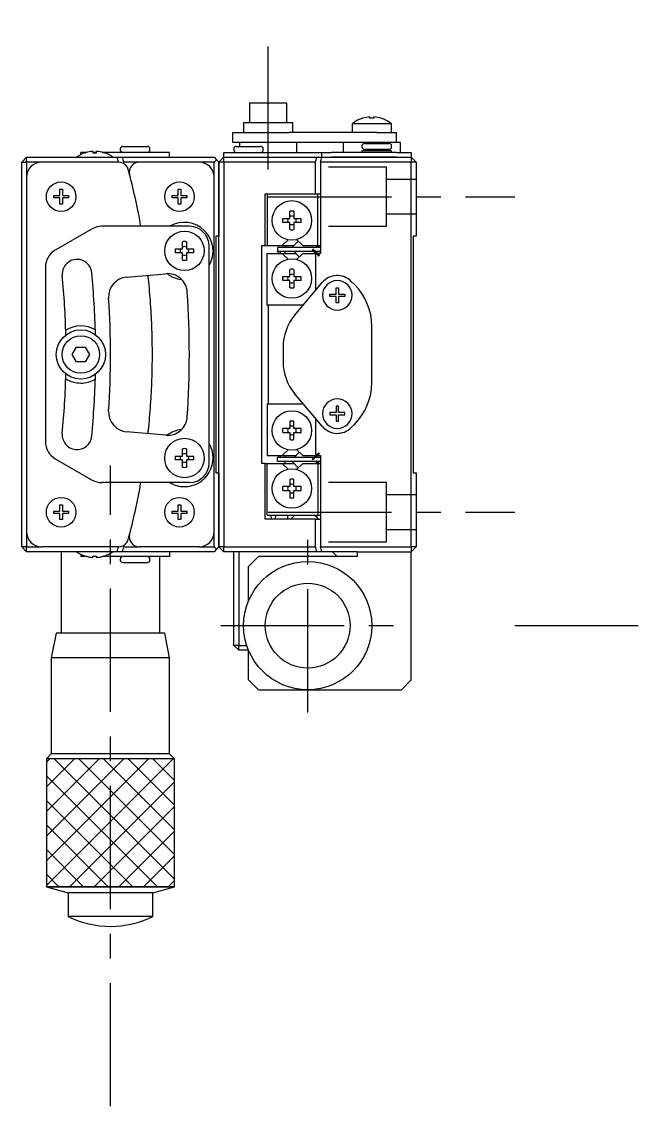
# Model space of a CAD drawing. Extents: x 56 to 398, y -1 to 244.
# Drawn here: x 242.2 to 304.1, y 76 to 186 of the extents above; entities that cross this region are included whole.
import ezdxf

# ---------------------------------------------------------------- set-up
doc = ezdxf.new("R2010")
doc.units = 0
doc.header["$LTSCALE"] = 10
doc.linetypes.add('CENTER', pattern=[2, 1.25, -0.25, 0.25, -0.25])
doc.linetypes.add('DASHED', pattern=[3.5, 2, -1.5])
doc.layers.get('0').update_dxf_attribs({"linetype": 'CONTINUOUS'})
doc.layers.add('CENTER', color=1, linetype='CENTER')

msp = doc.modelspace()

# ---------------------------------------------------------------- linework, layer by layer
at = {"color": 7, "linetype": 'CONTINUOUS'}
for p, q in [((267.216457, 177.768469), (265.316457, 177.768469)), ((265.316457, 177.768469), (265.316457, 175.768469)), ((269.116457, 177.768469), (267.216457, 177.768469)), ((269.116457, 175.768469), (269.116457, 177.768469)), ((276.787749, 176.224201), (276.766457, 176.224201)), ((277.516457, 176.224201), (277.516457, 176.355944)), ((277.916457, 176.224201), (277.516457, 176.224201)), ((277.916457, 176.355944), (277.916457, 176.224201)), ((278.666457, 176.224201), (278.645166, 176.224201)), ((267.216457, 175.768469), (264.716457, 175.768469)), ((264.716457, 175.768469), (264.716457, 174.768469)), ((269.716457, 175.768469), (267.216457, 175.768469)), ((269.716457, 174.768469), (269.716457, 175.768469)), ((279.716457, 175.666468), (275.716457, 175.666468)), ((275.716457, 175.666468), (275.716457, 174.768469)), ((279.716457, 174.768469), (279.716457, 175.666468)), ((263.616457, 173.768469), (263.616457, 174.768469)), ((263.616457, 174.768469), (264.616457, 174.768469)), ((264.616457, 174.768469), (268.346457, 174.768469)), ((268.346457, 174.768469), (269.346457, 174.768469)), ((278.216457, 174.768469), (269.346457, 174.768469)), ((278.216457, 174.768469), (280.216457, 174.768469)), ((280.216457, 173.768469), (280.216457, 174.768469)), ((248.216457, 172.545968), (248.216457, 172.768469)), ((248.848343, 172.768469), (248.216457, 172.768469)), ((248.666457, 172.724201), (248.687749, 172.724201)), ((249.416457, 172.855944), (249.416457, 172.724201)), ((249.816457, 172.768469), (249.416457, 172.768469)), ((249.416457, 172.724201), (249.816457, 172.724201)), ((249.816457, 172.724201), (249.816457, 172.855944)), ((252.184369, 172.768469), (250.384572, 172.768469)), ((250.545166, 172.724201), (250.566457, 172.724201)), ((255.130671, 172.768469), (252.184369, 172.768469)), ((252.216457, 173.118469), (252.216457, 173.018469)), ((252.466457, 173.368469), (254.966457, 173.368469)), ((255.459098, 172.768469), (255.130671, 172.768469)), ((255.216457, 173.018469), (255.216457, 173.118469)), ((257.216457, 172.768469), (255.459098, 172.768469)), ((257.216457, 172.268469), (257.216457, 172.768469)), ((262.716457, 172.268469), (262.716457, 172.768469)), ((262.716457, 172.768469), (264.216457, 172.768469)), ((264.616457, 173.768469), (263.616457, 173.768469)), ((263.716457, 173.118469), (263.716457, 173.018469)), ((263.966457, 173.368469), (266.466457, 173.368469)), ((264.216457, 172.768469), (271.321438, 172.768469)), ((264.316457, 173.768469), (264.316457, 173.368469)), ((268.346457, 173.768469), (264.616457, 173.768469)), ((266.716457, 173.018469), (266.716457, 173.118469)), ((269.346457, 173.768469), (268.346457, 173.768469)), ((276.246764, 173.768469), (269.346457, 173.768469)), ((270.116457, 172.768469), (270.116457, 173.768469)), ((271.321438, 172.768469), (272.30067, 172.768469)), ((272.30067, 172.768469), (272.612915, 172.768469)), ((272.612915, 172.768469), (273.612915, 172.768469)), ((272.612915, 172.768469), (272.612915, 172.268469)), ((280.216457, 172.768469), (273.612915, 172.768469)), ((274.816457, 173.768469), (274.816457, 172.768469)), ((277.716457, 173.768469), (276.246764, 173.768469)), ((276.716457, 173.418469), (276.716457, 173.318469)), ((278.216457, 172.918469), (276.716457, 172.918469)), ((276.716457, 172.918469), (276.716457, 172.768469)), ((276.966457, 173.668469), (279.466457, 173.668469)), ((279.466457, 173.068469), (276.966457, 173.068469)), ((277.216457, 173.068469), (277.216457, 172.918469)), ((280.616457, 173.768469), (277.716457, 173.768469)), ((279.716457, 172.918469), (278.216457, 172.918469)), ((279.216457, 172.918469), (279.216457, 173.068469)), ((279.716457, 173.318469), (279.716457, 173.418469)), ((279.716457, 172.768469), (279.716457, 172.918469)), ((280.216457, 172.768469), (281.716457, 172.768469)), ((280.616457, 172.768469), (280.616457, 173.768469)), ((281.716457, 172.768469), (281.716457, 172.268469)), ((242.216457, 171.768469), (242.716457, 172.268469)), ((242.216457, 132.768469), (242.216457, 171.768469)), ((242.216457, 171.768469), (242.716457, 171.768469)), ((242.716457, 171.768469), (242.716457, 172.268469)), ((242.716457, 172.268469), (251.903257, 172.268469)), ((242.716457, 171.768469), (242.716457, 170.268469)), ((244.216457, 171.768469), (242.716457, 171.768469)), ((252.057795, 171.768469), (244.216457, 171.768469)), ((251.903257, 172.268469), (252.423295, 172.268469)), ((252.423295, 172.268469), (261.716457, 172.268469)), ((254.124819, 171.768469), (252.56381, 171.768469)), ((260.216457, 171.768469), (254.124819, 171.768469)), ((261.716457, 171.768469), (260.216457, 171.768469)), ((261.716457, 172.268469), (261.966457, 172.018469)), ((261.966457, 172.018469), (261.716457, 171.768469)), ((261.716457, 170.268469), (261.716457, 171.768469)), ((261.966457, 172.018469), (262.216457, 171.768469)), ((262.716457, 172.268469), (262.216457, 171.768469)), ((262.216457, 171.768469), (262.216457, 164.268469)), ((262.716457, 171.768469), (262.216457, 171.768469)), ((262.216457, 132.768469), (262.216457, 171.768469)), ((262.716457, 171.768469), (262.716457, 172.268469)), ((262.716457, 172.268469), (264.216457, 172.268469)), ((272.016235, 171.768469), (262.716457, 171.768469)), ((262.716457, 171.768469), (262.716457, 132.768469)), ((264.216457, 172.268469), (271.321438, 172.268469)), ((264.216457, 172.268469), (271.321438, 172.268469)), ((271.321438, 172.268469), (272.126134, 172.268469)), ((272.016235, 168.568469), (272.016235, 171.768469)), ((272.126134, 172.268469), (272.274575, 172.268469)), ((272.274575, 172.268469), (272.30067, 172.268469)), ((272.30067, 172.268469), (272.274575, 172.268469)), ((272.30067, 172.268469), (272.612915, 172.268469)), ((272.30067, 172.268469), (272.612915, 172.268469)), ((272.528417, 171.768469), (272.528417, 162.518469)), ((281.716457, 171.768469), (272.528417, 171.768469)), ((272.637694, 172.268469), (273.612915, 172.268469)), ((280.216457, 172.268469), (273.612915, 172.268469)), ((273.612915, 172.268469), (280.216457, 172.268469)), ((280.216457, 172.268469), (281.716457, 172.268469)), ((281.716457, 172.268469), (281.716457, 171.768469)), ((282.216457, 171.768469), (281.716457, 172.268469)), ((281.716457, 132.768469), (281.716457, 171.768469)), ((282.216457, 171.768469), (281.716457, 171.768469)), ((282.216457, 171.768469), (282.216457, 164.268469)), ((242.716457, 170.268469), (242.716457, 134.268469)), ((261.716457, 134.268469), (261.716457, 170.268469)), ((245.466457, 168.393469), (246.091457, 168.393469)), ((245.466457, 168.143469), (245.466457, 168.393469)), ((246.091457, 169.018469), (246.341457, 169.018469)), ((246.091457, 168.393469), (246.091457, 169.018469)), ((246.341457, 169.018469), (246.341457, 168.393469)), ((246.341457, 168.393469), (246.966457, 168.393469)), ((246.966457, 168.393469), (246.966457, 168.143469)), ((257.466457, 168.393469), (258.091457, 168.393469)), ((257.466457, 168.143469), (257.466457, 168.393469)), ((258.091457, 169.018469), (258.341457, 169.018469)), ((258.091457, 168.393469), (258.091457, 169.018469)), ((258.341457, 169.018469), (258.341457, 168.393469)), ((258.341457, 168.393469), (258.966457, 168.393469)), ((258.966457, 168.393469), (258.966457, 168.143469)), ((266.886405, 163.318469), (266.886405, 168.568469)), ((266.886405, 168.568469), (272.016235, 168.568469)), ((267.116399, 168.568469), (267.116399, 163.318469)), ((272.016235, 168.568469), (272.233123, 168.568469)), ((272.233123, 163.318469), (272.233123, 168.568469)), ((272.233123, 168.568469), (272.528417, 168.568469)), ((272.233123, 168.568469), (272.528417, 168.568469)), ((246.091457, 168.143469), (245.466457, 168.143469)), ((246.091457, 167.518469), (246.091457, 168.143469)), ((246.341457, 167.518469), (246.091457, 167.518469)), ((246.341457, 168.143469), (246.341457, 167.518469)), ((246.966457, 168.143469), (246.341457, 168.143469)), ((258.091457, 168.143469), (257.466457, 168.143469)), ((258.091457, 167.518469), (258.091457, 168.143469)), ((258.341457, 167.518469), (258.091457, 167.518469)), ((258.341457, 168.143469), (258.341457, 167.518469)), ((258.966457, 168.143469), (258.341457, 168.143469)), ((269.416457, 166.068469), (269.416457, 166.797178)), ((269.816457, 166.797178), (269.816457, 166.068469)), ((249.346457, 165.00052), (245.616457, 162.847003)), ((259.216457, 165.268469), (250.346457, 165.268469)), ((268.687749, 166.068469), (269.416457, 166.068469)), ((269.416457, 165.668469), (268.687749, 165.668469)), ((269.416457, 164.93976), (269.416457, 165.668469)), ((269.816457, 166.068469), (270.545166, 166.068469)), ((270.545166, 165.668469), (269.816457, 165.668469)), ((269.816457, 165.668469), (269.816457, 164.93976)), ((262.216457, 164.268469), (261.916457, 164.268469)), ((261.916457, 164.268469), (261.916457, 140.268469)), ((268.638297, 163.318469), (269.238826, 163.905083)), ((270.092032, 163.926528), (270.714044, 163.318469)), ((282.216457, 164.268469), (281.916457, 164.268469)), ((281.916457, 164.268469), (281.916457, 140.268469)), ((257.787749, 162.968469), (258.516457, 162.968469)), ((258.516457, 162.968469), (258.516457, 163.697178)), ((258.916457, 163.697178), (258.916457, 162.968469)), ((258.916457, 162.968469), (259.645166, 162.968469)), ((261.216457, 141.268469), (261.216457, 163.268469)), ((266.578119, 163.318469), (266.886405, 163.318469)), ((266.578119, 141.218469), (266.578119, 163.318469)), ((266.886405, 163.318469), (267.116399, 163.318469)), ((267.116399, 163.318469), (268.638297, 163.318469)), ((268.166809, 163.118469), (268.166809, 162.718469)), ((272.528417, 163.118469), (268.166809, 163.118469)), ((268.638297, 163.318469), (269.830377, 163.318469)), ((268.916457, 163.118469), (268.916457, 163.318469)), ((269.716325, 163.203292), (269.665397, 163.118463)), ((270.26502, 163.757403), (269.716321, 163.203288)), ((270.714044, 163.318469), (272.233123, 163.318469)), ((272.220493, 163.118619), (272.081598, 163.318392)), ((272.233123, 163.318469), (272.528417, 163.318469)), ((272.317191, 163.236632), (272.235805, 163.318469)), ((272.37513, 163.118389), (272.317197, 163.236626)), ((258.516457, 162.568469), (257.787749, 162.568469)), ((258.516457, 161.83976), (258.516457, 162.568469)), ((258.916457, 162.568469), (258.916457, 161.83976)), ((259.645166, 162.568469), (258.916457, 162.568469)), ((267.116399, 157.268469), (267.116399, 162.518469)), ((267.116399, 162.518469), (268.638297, 162.518469)), ((272.528417, 162.718469), (268.166809, 162.718469)), ((268.246185, 162.518488), (268.258452, 162.718541)), ((268.412052, 162.71853), (268.422668, 162.518528)), ((268.638297, 162.518469), (269.238826, 161.931854)), ((268.638297, 162.518469), (270.039338, 162.518469)), ((268.916457, 162.518469), (268.916457, 162.718469)), ((269.841621, 162.718499), (270.361984, 162.174298)), ((270.092032, 161.910409), (270.714044, 162.518469)), ((270.714044, 162.518469), (272.016235, 162.518469)), ((271.852834, 162.518469), (272.050879, 162.718469)), ((272.528417, 162.518469), (272.016235, 162.518469)), ((272.016235, 162.518469), (272.016235, 158.757793)), ((272.130093, 162.701964), (272.144974, 162.718567)), ((272.509971, 162.518469), (272.528417, 162.53696)), ((244.616457, 161.114952), (244.616457, 143.421985)), ((269.416457, 160.168469), (269.416457, 160.897178)), ((269.816457, 160.897178), (269.816457, 160.168469)), ((252.85184, 160.110549), (256.837561, 160.459254)), ((268.687749, 160.168469), (269.416457, 160.168469)), ((269.416457, 159.768469), (268.687749, 159.768469)), ((269.416457, 159.03976), (269.416457, 159.768469)), ((269.816457, 160.168469), (270.545166, 160.168469)), ((270.545166, 159.768469), (269.816457, 159.768469)), ((269.816457, 159.768469), (269.816457, 159.03976)), ((269.886235, 156.219359), (272.684369, 159.554044)), ((275.630671, 159.682682), (275.959098, 159.354255)), ((274.091457, 159.018469), (274.341457, 159.018469)), ((274.091457, 158.393469), (274.091457, 159.018469)), ((274.341457, 159.018469), (274.341457, 158.393469)), ((273.466457, 158.393469), (274.091457, 158.393469)), ((273.466457, 158.143469), (273.466457, 158.393469)), ((274.091457, 158.143469), (273.466457, 158.143469)), ((274.091457, 157.518469), (274.091457, 158.143469)), ((274.341457, 157.518469), (274.091457, 157.518469)), ((274.341457, 158.393469), (274.966457, 158.393469)), ((274.341457, 158.143469), (274.341457, 157.518469)), ((274.966457, 158.143469), (274.341457, 158.143469)), ((274.966457, 158.393469), (274.966457, 158.143469)), ((267.116399, 157.268469), (267.216457, 157.268469)), ((267.216457, 157.268469), (267.216457, 147.268469)), ((270.766543, 157.268469), (267.216457, 157.268469)), ((277.716457, 149.425323), (277.716457, 155.111615)), ((247.350432, 152.268469), (247.783445, 153.018469)), ((247.783445, 153.018469), (248.64947, 153.018469)), ((248.64947, 153.018469), (249.082483, 152.268469)), ((268.716457, 153.005421), (268.716457, 151.531517)), ((247.783445, 151.518469), (247.350432, 152.268469)), ((249.082483, 152.268469), (248.64947, 151.518469)), ((248.64947, 151.518469), (247.783445, 151.518469)), ((272.684369, 144.982894), (269.886235, 148.317579)), ((267.116399, 147.268469), (267.116399, 142.018469)), ((267.116399, 147.268469), (267.216457, 147.268469)), ((267.216457, 147.268469), (270.766543, 147.268469)), ((274.091457, 146.393469), (273.466457, 146.393469)), ((273.466457, 146.393469), (273.466457, 146.143469)), ((274.341457, 147.018469), (274.091457, 147.018469)), ((274.091457, 147.018469), (274.091457, 146.393469)), ((274.341457, 146.393469), (274.341457, 147.018469)), ((274.966457, 146.393469), (274.341457, 146.393469)), ((274.966457, 146.143469), (274.966457, 146.393469)), ((269.416457, 145.497178), (269.416457, 144.768469)), ((269.816457, 144.768469), (269.816457, 145.497178)), ((272.016235, 145.779145), (272.016235, 142.018469)), ((273.466457, 146.143469), (274.091457, 146.143469)), ((274.091457, 146.143469), (274.091457, 145.518469)), ((274.091457, 145.518469), (274.341457, 145.518469)), ((274.341457, 145.518469), (274.341457, 146.143469)), ((274.341457, 146.143469), (274.966457, 146.143469)), ((256.837561, 144.077684), (252.85184, 144.426389)), ((269.416457, 144.768469), (268.687749, 144.768469)), ((268.687749, 144.368469), (269.416457, 144.368469)), ((269.416457, 144.368469), (269.416457, 143.63976)), ((270.545166, 144.768469), (269.816457, 144.768469)), ((269.816457, 143.63976), (269.816457, 144.368469)), ((269.816457, 144.368469), (270.545166, 144.368469)), ((275.959098, 145.182682), (275.630671, 144.854255)), ((257.787749, 141.968469), (258.516457, 141.968469)), ((258.516457, 141.968469), (258.516457, 142.697178)), ((258.916457, 142.697178), (258.916457, 141.968469)), ((258.916457, 141.968469), (259.645166, 141.968469)), ((267.116399, 142.018469), (268.638297, 142.018469)), ((268.258454, 141.818371), (268.246184, 142.018461)), ((268.422669, 142.018413), (268.41205, 141.818386)), ((268.638297, 142.018469), (269.238826, 142.605083)), ((268.638297, 142.018469), (270.039344, 142.018469)), ((268.916457, 141.818469), (268.916457, 142.018469)), ((270.36201, 142.362664), (269.841589, 141.818399)), ((270.092032, 142.626528), (270.714044, 142.018469)), ((270.714044, 142.018469), (272.016235, 142.018469)), ((272.050879, 141.818469), (271.852834, 142.018469)), ((272.016235, 142.018469), (272.528417, 142.018469)), ((272.528417, 141.999977), (272.509971, 142.018469)), ((272.528417, 142.018469), (272.528417, 132.768469)), ((245.616457, 141.689935), (249.346457, 139.536418)), ((258.516457, 141.568469), (257.787749, 141.568469)), ((258.516457, 140.83976), (258.516457, 141.568469)), ((258.916457, 141.568469), (258.916457, 140.83976)), ((259.645166, 141.568469), (258.916457, 141.568469)), ((266.886405, 141.218469), (266.578119, 141.218469)), ((266.886405, 135.568469), (266.886405, 141.218469)), ((266.886405, 141.218469), (267.116399, 141.218469)), ((267.116399, 135.968469), (267.116399, 141.218469)), ((267.116399, 141.218469), (268.638297, 141.218469)), ((268.166809, 141.418469), (268.166809, 141.818469)), ((272.528417, 141.818469), (268.166809, 141.818469)), ((272.528417, 141.418469), (268.166809, 141.418469)), ((268.638297, 141.218469), (269.238826, 140.631854)), ((268.638297, 141.218469), (269.830377, 141.218469)), ((268.916457, 141.218469), (268.916457, 141.418469)), ((269.665386, 141.418512), (269.716322, 141.333649)), ((269.716321, 141.33365), (270.26502, 140.779535)), ((270.092032, 140.610409), (270.714044, 141.218469)), ((270.714044, 141.218469), (272.233123, 141.218469)), ((272.081611, 141.218561), (272.220467, 141.418264)), ((272.144952, 141.818396), (272.109874, 141.857328)), ((272.233123, 141.218469), (272.233123, 135.968469)), ((272.233123, 141.218469), (272.528417, 141.218469)), ((272.235805, 141.218469), (272.317191, 141.300305)), ((272.317191, 141.300305), (272.375127, 141.418523)), ((261.916457, 140.268469), (262.216457, 140.268469)), ((262.216457, 140.268469), (262.216457, 132.768469)), ((281.916457, 140.268469), (282.216457, 140.268469)), ((282.216457, 140.268469), (282.216457, 132.768469)), ((259.216457, 139.268469), (250.346457, 139.268469)), ((269.416457, 138.868469), (268.687749, 138.868469)), ((269.416457, 139.597178), (269.416457, 138.868469)), ((269.816457, 138.868469), (269.816457, 139.597178)), ((270.545166, 138.868469), (269.816457, 138.868469)), ((268.687749, 138.468469), (269.416457, 138.468469)), ((269.416457, 138.468469), (269.416457, 137.73976)), ((269.816457, 138.468469), (270.545166, 138.468469)), ((269.816457, 137.73976), (269.816457, 138.468469)), ((246.091457, 137.018469), (246.341457, 137.018469)), ((246.091457, 136.393469), (246.091457, 137.018469)), ((246.341457, 137.018469), (246.341457, 136.393469)), ((258.091457, 137.018469), (258.341457, 137.018469)), ((258.091457, 136.393469), (258.091457, 137.018469)), ((258.341457, 137.018469), (258.341457, 136.393469)), ((245.466457, 136.393469), (246.091457, 136.393469)), ((245.466457, 136.143469), (245.466457, 136.393469)), ((246.091457, 136.143469), (245.466457, 136.143469)), ((246.091457, 135.518469), (246.091457, 136.143469)), ((246.341457, 135.518469), (246.091457, 135.518469)), ((246.341457, 136.393469), (246.966457, 136.393469)), ((246.341457, 136.143469), (246.341457, 135.518469)), ((246.966457, 136.143469), (246.341457, 136.143469)), ((246.966457, 136.393469), (246.966457, 136.143469)), ((257.466457, 136.393469), (258.091457, 136.393469)), ((257.466457, 136.143469), (257.466457, 136.393469)), ((258.091457, 136.143469), (257.466457, 136.143469)), ((258.091457, 135.518469), (258.091457, 136.143469)), ((258.341457, 135.518469), (258.091457, 135.518469)), ((258.341457, 136.393469), (258.966457, 136.393469)), ((258.341457, 136.143469), (258.341457, 135.518469)), ((258.966457, 136.143469), (258.341457, 136.143469)), ((258.966457, 136.393469), (258.966457, 136.143469)), ((272.016235, 135.568469), (266.886405, 135.568469)), ((267.116399, 135.968469), (272.233123, 135.968469)), ((267.53227, 135.568469), (267.496567, 135.96841)), ((267.950687, 135.968434), (267.919825, 135.568469)), ((269.216457, 135.568469), (269.216457, 135.968469)), ((269.666457, 135.718469), (269.516457, 135.568469)), ((269.916457, 135.968469), (269.666457, 135.718469)), ((272.166457, 135.718469), (271.916457, 135.968469)), ((272.016235, 132.768469), (272.016235, 135.568469)), ((272.016235, 135.568469), (272.528417, 135.568469)), ((272.316457, 135.568469), (272.166457, 135.718469)), ((272.233123, 135.968469), (272.528417, 135.968469)), ((242.716457, 134.268469), (242.716457, 132.768469)), ((261.716457, 132.768469), (261.716457, 134.268469)), ((242.716457, 132.768469), (242.216457, 132.768469)), ((242.716457, 132.268469), (242.216457, 132.768469)), ((242.716457, 132.768469), (244.216457, 132.768469)), ((242.716457, 132.268469), (242.716457, 132.768469)), ((251.903257, 132.268469), (242.716457, 132.268469)), ((252.057795, 132.768469), (244.216457, 132.768469)), ((246.216457, 132.268469), (246.216457, 124.018469)), ((252.423295, 132.268469), (251.903257, 132.268469)), ((261.716457, 132.268469), (252.423295, 132.268469)), ((252.56381, 132.768469), (254.124819, 132.768469)), ((260.216457, 132.768469), (254.124819, 132.768469)), ((257.216457, 132.268469), (257.216457, 131.768469)), ((260.216457, 132.768469), (261.716457, 132.768469)), ((261.716457, 132.768469), (261.966457, 132.518469)), ((261.966457, 132.518469), (261.716457, 132.268469)), ((262.216457, 132.768469), (261.966457, 132.518469)), ((262.716457, 132.268469), (262.216457, 132.768469)), ((262.716457, 132.768469), (262.216457, 132.768469)), ((262.716457, 132.268469), (262.716457, 132.768469)), ((262.716457, 132.768469), (272.016235, 132.768469)), ((272.126134, 132.268469), (262.716457, 132.268469)), ((263.716457, 122.768469), (263.716457, 132.268469)), ((264.216457, 132.268469), (264.216457, 122.768469)), ((272.637694, 132.268469), (272.126134, 132.268469)), ((272.528417, 132.768469), (281.716457, 132.768469)), ((276.216457, 132.268469), (272.637694, 132.268469)), ((274.216457, 131.768469), (273.716457, 132.268469)), ((276.216457, 132.268469), (276.216457, 131.768469)), ((276.216457, 132.268469), (281.716457, 132.268469)), ((281.716457, 132.768469), (281.716457, 132.268469)), ((282.216457, 132.768469), (281.716457, 132.268469)), ((282.216457, 132.768469), (281.716457, 132.768469)), ((281.716457, 119.268469), (281.716457, 132.268469)), ((248.216457, 131.99097), (248.216457, 131.768469)), ((248.848343, 131.768469), (248.216457, 131.768469)), ((248.666457, 131.812737), (248.687749, 131.812737)), ((249.416457, 131.812737), (249.816457, 131.812737)), ((249.416457, 131.680993), (249.416457, 131.812737)), ((249.816457, 131.768469), (249.416457, 131.768469)), ((249.816457, 131.812737), (249.816457, 131.680993)), ((252.184369, 131.768469), (250.384572, 131.768469)), ((250.545166, 131.812737), (250.566457, 131.812737)), ((255.130671, 131.768469), (252.184369, 131.768469)), ((252.216457, 131.518469), (252.216457, 131.418469)), ((252.466457, 131.168469), (254.966457, 131.168469)), ((255.459098, 131.768469), (255.130671, 131.768469)), ((255.216457, 131.418469), (255.216457, 131.518469)), ((257.216457, 131.768469), (255.459098, 131.768469)), ((256.216457, 124.018469), (256.216457, 131.768469)), ((266.216457, 131.768469), (265.216457, 130.768469)), ((276.216457, 131.768469), (266.216457, 131.768469)), ((265.216457, 127.268466), (265.216457, 130.768469)), ((245.71646, 124.018469), (245.216461, 121.51847)), ((256.716454, 124.018469), (245.71646, 124.018469)), ((257.216453, 121.51847), (256.716454, 124.018469)), ((264.216457, 122.268469), (263.716457, 122.768469)), ((264.216457, 122.768469), (263.716457, 122.768469)), ((264.216457, 122.268469), (264.216457, 122.768469)), ((264.216457, 122.768469), (265.0318, 122.768469)), ((265.216457, 122.268469), (264.216457, 122.268469)), ((265.216457, 119.268469), (265.216457, 122.268471)), ((257.216453, 121.51847), (245.216461, 121.51847)), ((245.216461, 121.51847), (245.216461, 111.768465)), ((257.216453, 111.768465), (257.216453, 121.51847)), ((265.216457, 119.268469), (266.216457, 118.268469)), ((280.716457, 118.268469), (281.716457, 119.268469)), ((266.216457, 118.268469), (271.216457, 118.268469)), ((271.216457, 118.268469), (280.716457, 118.268469)), ((245.216461, 111.768465), (244.716458, 111.268463)), ((257.716456, 111.268463), (244.716458, 111.268463)), ((244.716458, 111.268463), (244.716458, 98.268462)), ((257.716456, 111.268463), (244.716458, 111.268463)), ((244.716458, 111.268463), (244.716458, 98.268462)), ((257.216453, 111.768465), (245.216461, 111.768465)), ((257.716456, 111.268463), (257.216453, 111.768465)), ((257.716456, 98.268462), (257.716456, 111.268463)), ((257.716456, 98.268462), (257.716456, 111.268463)), ((257.716456, 98.268462), (244.716458, 98.268462)), ((244.716458, 98.268462), (246.916457, 97.678974)), ((244.716458, 98.268462), (257.716456, 98.268462)), ((255.516457, 97.678974), (257.716456, 98.268462)), ((255.516457, 97.678974), (246.916457, 97.678974)), ((246.916457, 97.678974), (246.916457, 95.268463)), ((255.516457, 95.268463), (255.516457, 97.678974)), ((255.516457, 95.268463), (246.916457, 95.268463))]:
    msp.add_line(p, q, dxfattribs=at)
at = {"color": 3, "linetype": 'DASHED'}
for p, q in [((277.216457, 171.268469), (273.322142, 171.268469)), ((279.216457, 171.268469), (277.216457, 171.268469)), ((279.216457, 165.268469), (279.216457, 171.268469)), ((282.216457, 170.018469), (279.216457, 170.018469)), ((279.216457, 166.518469), (282.216457, 166.518469)), ((273.322165, 165.268469), (279.216457, 165.268469)), ((279.216457, 139.268469), (273.322142, 139.268469)), ((279.216457, 133.268469), (279.216457, 139.268469)), ((282.216457, 138.018469), (279.216457, 138.018469)), ((279.216457, 134.518469), (282.216457, 134.518469)), ((273.322165, 133.268469), (279.216457, 133.268469))]:
    msp.add_line(p, q, dxfattribs=at)
at = {"color": 3, "linetype": 'CONTINUOUS'}
for p, q in [((244.716458, 110.91445), (245.070471, 111.268463)), ((244.716458, 108.41445), (247.570471, 111.268463)), ((244.716458, 105.91445), (250.070471, 111.268463)), ((244.716458, 103.41445), (252.570471, 111.268463)), ((244.716458, 100.91445), (255.070471, 111.268463)), ((244.716458, 98.41445), (257.570471, 111.268463)), ((245.496614, 111.268463), (257.716456, 99.048621)), ((247.996614, 111.268463), (257.716456, 101.548621)), ((250.496614, 111.268463), (257.716456, 104.048621)), ((252.996614, 111.268463), (257.716456, 106.548621)), ((255.496614, 111.268463), (257.716456, 109.048621)), ((244.716458, 109.548619), (255.996615, 98.268462)), ((247.07047, 98.268462), (257.716456, 108.914448)), ((244.716458, 107.048619), (253.496615, 98.268462)), ((249.57047, 98.268462), (257.716456, 106.414448)), ((244.716458, 104.548619), (250.996615, 98.268462)), ((252.07047, 98.268462), (257.716456, 103.914448)), ((244.716458, 102.048619), (248.496615, 98.268462)), ((254.57047, 98.268462), (257.716456, 101.414448)), ((244.716458, 99.548619), (245.996615, 98.268462)), ((257.07047, 98.268462), (257.716456, 98.914448))]:
    msp.add_line(p, q, dxfattribs=at)
at = {"color": 7, "linetype": 'CONTINUOUS', "const_width": 1}
for points in [[(272.130142, 162.703319), (272.110888, 162.68194), (272.09091, 162.659978), (272.070248, 162.637475), (272.048942, 162.614477), (272.027035, 162.591031), (272.004571, 162.567182), (271.981596, 162.542978), (271.958155, 162.518469)], [(272.107534, 141.8587), (272.072808, 141.896686), (272.036192, 141.93613), (271.9979, 141.976804), (271.958155, 142.018469)]]:
    msp.add_lwpolyline(points, dxfattribs=at)
at = {"color": 7, "linetype": 'CONTINUOUS'}
for centre, radius in [((246.216457, 168.268469), 1.5), ((258.216457, 168.268469), 1.5), ((269.616457, 165.868469), 2), ((258.716457, 162.768469), 2), ((269.616457, 159.968469), 2), ((248.216457, 152.268469), 2.5), ((248.216457, 152.268469), 1.9), ((269.616457, 144.568469), 2), ((258.716457, 141.768469), 2), ((269.616457, 138.668469), 2), ((246.216457, 136.268469), 1.5), ((258.216457, 136.268469), 1.5), ((271.216457, 124.768469), 6.499999), ((271.216457, 124.768469), 4.3)]:
    msp.add_circle(centre, radius, dxfattribs=at)
for centre, radius, start, end in [((277.716457, 173.168469), 3.2, 107.270005, 128.682187), ((277.716457, 173.168469), 3.193744, 93.59035, 106.905258), ((277.716457, 173.168469), 3.193744, 73.094742, 86.40965), ((277.716457, 173.168469), 3.2, 51.317813, 72.729995), ((249.616457, 169.668469), 3.2, 107.270005, 126.423574), ((249.616457, 169.668469), 3.193744, 93.59035, 106.905258), ((249.616457, 169.668469), 3.193744, 73.094742, 86.40965), ((249.616457, 169.668469), 3.2, 54.340912, 72.729995), ((252.466457, 173.118469), 0.25, 90, 180), ((252.466457, 173.018469), 0.25, 180, 270), ((254.966457, 173.118469), 0.25, 0, 90), ((254.966457, 173.018469), 0.25, 270, 0), ((263.966457, 173.118469), 0.25, 90, 180), ((263.966457, 173.018469), 0.25, 180, 270), ((266.466457, 173.118469), 0.25, 0, 90), ((266.466457, 173.018469), 0.25, 270, 0), ((276.966457, 173.418469), 0.25, 90, 180), ((276.966457, 173.318469), 0.25, 180, 270), ((279.466457, 173.418469), 0.25, 0, 90), ((279.466457, 173.318469), 0.25, 270, 0), ((244.216457, 170.268469), 1.5, 90, 180), ((182.216457, 152.268469), 72.5, 15.602718, 16.013394), ((252.057795, 170.768469), 1, 14.836129, 90), ((182.216457, 152.268469), 73, 15.493157, 15.900797), ((182.216457, 152.268469), 73, 15.357964, 15.493157), ((254.124819, 170.768469), 1, 90, 194.427707), ((260.216457, 170.268469), 1.5, 0, 90), ((182.216457, 191.768469), 92, 347.444142, 347.762966), ((182.216457, 191.768469), 92.5, 347.51311, 347.830128), ((182.216457, 152.268469), 73.25, 14.427707, 14.836129), ((182.216457, 152.268469), 73.25, 10.222685, 14.427707), ((182.216457, 152.268469), 73.25, 10.222685, 14.427707), ((269.616457, 165.868469), 0.95, 77.846803, 102.153197), ((269.616457, 165.868469), 0.435085, 62.633517, 117.366483), ((250.346457, 163.268469), 2, 90, 120), ((258.716457, 162.768469), 2.9, 329.549686, 120.450314), ((259.216457, 163.268469), 2, 0, 90), ((269.616457, 165.868469), 0.95, 167.846803, 192.153197), ((269.616457, 165.868469), 0.435085, 152.633517, 207.366483), ((269.616457, 165.868469), 0.435085, 242.633517, 297.366483), ((269.616457, 165.868469), 0.435085, 332.633517, 27.366483), ((269.616457, 165.868469), 0.95, 347.846803, 12.153197), ((269.616457, 165.868469), 0.95, 257.846803, 282.153197), ((246.616457, 161.114952), 2, 120, 180), ((258.716457, 162.768469), 0.95, 167.846803, 192.153197), ((258.716457, 162.768469), 0.435085, 152.633517, 207.366483), ((258.716457, 162.768469), 0.95, 77.846803, 102.153197), ((258.716457, 162.768469), 0.435085, 62.633517, 117.366483), ((258.716457, 162.768469), 0.435085, 332.633517, 27.366483), ((258.716457, 162.768469), 0.95, 347.846803, 12.153197), ((247.825134, 160.415358), 1.5, 5.5, 185.5), ((258.716457, 162.768469), 0.435085, 242.633517, 297.366483), ((258.716457, 162.768469), 0.95, 257.846803, 282.153197), ((269.616457, 159.968469), 0.95, 77.846803, 102.153197), ((163.216457, 152.268469), 83.5, 1.360223, 5.5), ((163.216457, 152.268469), 86.5, 1.336426, 5.5), ((253.026151, 158.118159), 2, 95, 183.726656), ((182.216457, 152.268469), 73.25, 6, 6.295393), ((182.216457, 152.268469), 73.25, 6, 6.295393), ((182.216457, 152.268469), 73.25, 5, 6), ((182.216457, 152.268469), 73.25, 5, 6), ((257.011872, 158.466865), 2, 3.780849, 95), ((258.716457, 162.768469), 2.9, 232.556407, 264.209989), ((269.616457, 159.968469), 0.95, 167.846803, 192.153197), ((269.616457, 159.968469), 0.435085, 152.633517, 207.366483), ((269.616457, 159.968469), 0.435085, 62.633517, 117.366483), ((269.616457, 159.968469), 0.435085, 242.633517, 297.366483), ((269.616457, 159.968469), 0.435085, 332.633517, 27.366483), ((269.616457, 159.968469), 0.95, 347.846803, 12.153197), ((274.216457, 158.268469), 2, 45, 140), ((274.216457, 158.268469), 1.5, 180, 90), ((274.216457, 158.268469), 1.5, 90, 180), ((182.216457, 152.268469), 73.25, 4, 5), ((182.216457, 152.268469), 73.25, 4, 5), ((163.216457, 152.268469), 96, 356.219151, 3.780849), ((269.616457, 159.968469), 0.95, 257.846803, 282.153197), ((271.716457, 155.111615), 6, 0, 45), ((163.216457, 152.268469), 88, 356.273344, 3.726656), ((182.216457, 152.268469), 73.25, 3, 4), ((182.216457, 152.268469), 73.25, 3, 4), ((273.716457, 153.005421), 5, 140, 180), ((248.216457, 152.268469), 2.9, 59.685477, 121.98764), ((182.216457, 152.268469), 73.25, 2, 3), ((182.216457, 152.268469), 73.25, 2, 3), ((182.216457, 152.268469), 73.25, 1, 2), ((182.216457, 152.268469), 73.25, 1, 2), ((182.216457, 152.268469), 73.25, 0, 1), ((182.216457, 152.268469), 73.25, 0, 1), ((182.216457, 152.268469), 73.25, 359, 0), ((182.216457, 152.268469), 73.25, 359, 0), ((182.216457, 152.268469), 73.25, 358, 359), ((182.216457, 152.268469), 73.25, 358, 359), ((273.716457, 151.531517), 5, 180, 220), ((163.216457, 152.268469), 83.5, 354.5, 358.639777), ((248.216457, 152.268469), 2.9, 238.01236, 270), ((248.216457, 152.268469), 2.9, 270, 300.314523), ((163.216457, 152.268469), 86.5, 354.5, 358.663574), ((182.216457, 152.268469), 73.25, 357, 358), ((182.216457, 152.268469), 73.25, 357, 358), ((271.716457, 149.425323), 6, 315, 0), ((182.216457, 152.268469), 73.25, 356, 357), ((182.216457, 152.268469), 73.25, 356, 357), ((274.216457, 146.268469), 1.5, 0, 180), ((253.026151, 146.418778), 2, 176.273344, 265), ((182.216457, 152.268469), 73.25, 355, 356), ((182.216457, 152.268469), 73.25, 355, 356), ((182.216457, 152.268469), 73.25, 354, 355), ((182.216457, 152.268469), 73.25, 354, 355), ((257.011872, 146.070073), 2, 265, 356.219151), ((269.616457, 144.568469), 0.95, 77.846803, 102.153197), ((274.216457, 146.268469), 1.5, 180, 0), ((247.825134, 144.12158), 1.5, 174.5, 354.5), ((182.216457, 152.268469), 73.25, 353.704607, 354), ((182.216457, 152.268469), 73.25, 353.704607, 354), ((258.716457, 141.768469), 2.9, 95.790011, 127.443593), ((269.616457, 144.568469), 0.95, 167.846803, 192.153197), ((269.616457, 144.568469), 0.435085, 152.633517, 207.366483), ((269.616457, 144.568469), 0.435085, 62.633517, 117.366483), ((269.616457, 144.568469), 0.435085, 242.633517, 297.366483), ((269.616457, 144.568469), 0.435085, 332.633517, 27.366483), ((269.616457, 144.568469), 0.95, 347.846803, 12.153197), ((274.216457, 146.268469), 2, 220, 315), ((246.616457, 143.421985), 2, 180, 240), ((258.716457, 141.768469), 2.9, 270, 30.450314), ((269.616457, 144.568469), 0.95, 257.846803, 282.153197), ((258.716457, 141.768469), 0.95, 167.846803, 192.153197), ((258.716457, 141.768469), 0.435085, 152.633517, 207.366483), ((258.716457, 141.768469), 0.95, 77.846803, 102.153197), ((258.716457, 141.768469), 0.435085, 62.633517, 117.366483), ((258.716457, 141.768469), 0.435085, 332.633517, 27.366483), ((258.716457, 141.768469), 0.95, 347.846803, 12.153197), ((258.716457, 141.768469), 0.435085, 242.633517, 297.366483), ((258.716457, 141.768469), 0.95, 257.846803, 282.153197), ((259.216457, 141.268469), 2, 270, 0), ((250.346457, 141.268469), 2, 240, 270), ((182.216457, 152.268469), 73.25, 345.572293, 349.777315), ((182.216457, 152.268469), 73.25, 345.572293, 349.777315), ((258.716457, 141.768469), 2.9, 239.549686, 270), ((269.616457, 138.668469), 0.95, 167.846803, 192.153197), ((269.616457, 138.668469), 0.435085, 152.633517, 207.366483), ((269.616457, 138.668469), 0.95, 77.846803, 102.153197), ((269.616457, 138.668469), 0.435085, 62.633517, 117.366483), ((269.616457, 138.668469), 0.435085, 332.633517, 27.366483), ((269.616457, 138.668469), 0.95, 347.846803, 12.153197), ((269.616457, 138.668469), 0.435085, 242.633517, 297.366483), ((269.616457, 138.668469), 0.95, 257.846803, 282.153197), ((244.216457, 134.268469), 1.5, 180, 270), ((260.216457, 134.268469), 1.5, 270, 0), ((252.057795, 133.768469), 1, 270, 345.163871), ((182.216457, 152.268469), 73.25, 345.163871, 345.572293), ((254.124819, 133.768469), 1, 165.572293, 270), ((249.616457, 134.868469), 3.2, 233.576426, 252.729995), ((249.616457, 134.868469), 3.2, 287.270005, 305.659088), ((182.216457, 152.268469), 72.5, 343.986606, 344.397282), ((182.216457, 152.268469), 73, 344.099203, 344.506843), ((182.216457, 152.268469), 73, 344.506843, 344.642036), ((182.216457, 112.768469), 92, 12.237034, 12.555858), ((182.216457, 112.768469), 92.5, 12.169872, 12.48689), ((249.616457, 134.868469), 3.193744, 253.094742, 266.40965), ((249.616457, 134.868469), 3.193744, 273.59035, 286.905258), ((252.466457, 131.518469), 0.25, 90, 180), ((252.466457, 131.418469), 0.25, 180, 270), ((254.966457, 131.518469), 0.25, 0, 90), ((254.966457, 131.418469), 0.25, 270, 0), ((251.216457, 104.013463), 9.745001, 243.816209, 296.183791)]:
    msp.add_arc(centre, radius, start, end, dxfattribs=at)
at = {"layer": 'CENTER', "color": 1, "linetype": 'CENTER'}
for p, q in [((267.216457, 171.018465), (267.216457, 186.018465)), ((267.216457, 168.268469), (292.216457, 168.268469)), ((251.216457, 76.018465), (251.216457, 141.018465)), ((267.216457, 136.268469), (292.216457, 136.268469)), ((271.216457, 115.96847), (271.216457, 133.568468)), ((262.416459, 124.768469), (280.016456, 124.768469)), ((292.216457, 124.768469), (376.683264, 124.768469))]:
    msp.add_line(p, q, dxfattribs=at)

doc.saveas('drawing.dxf')
